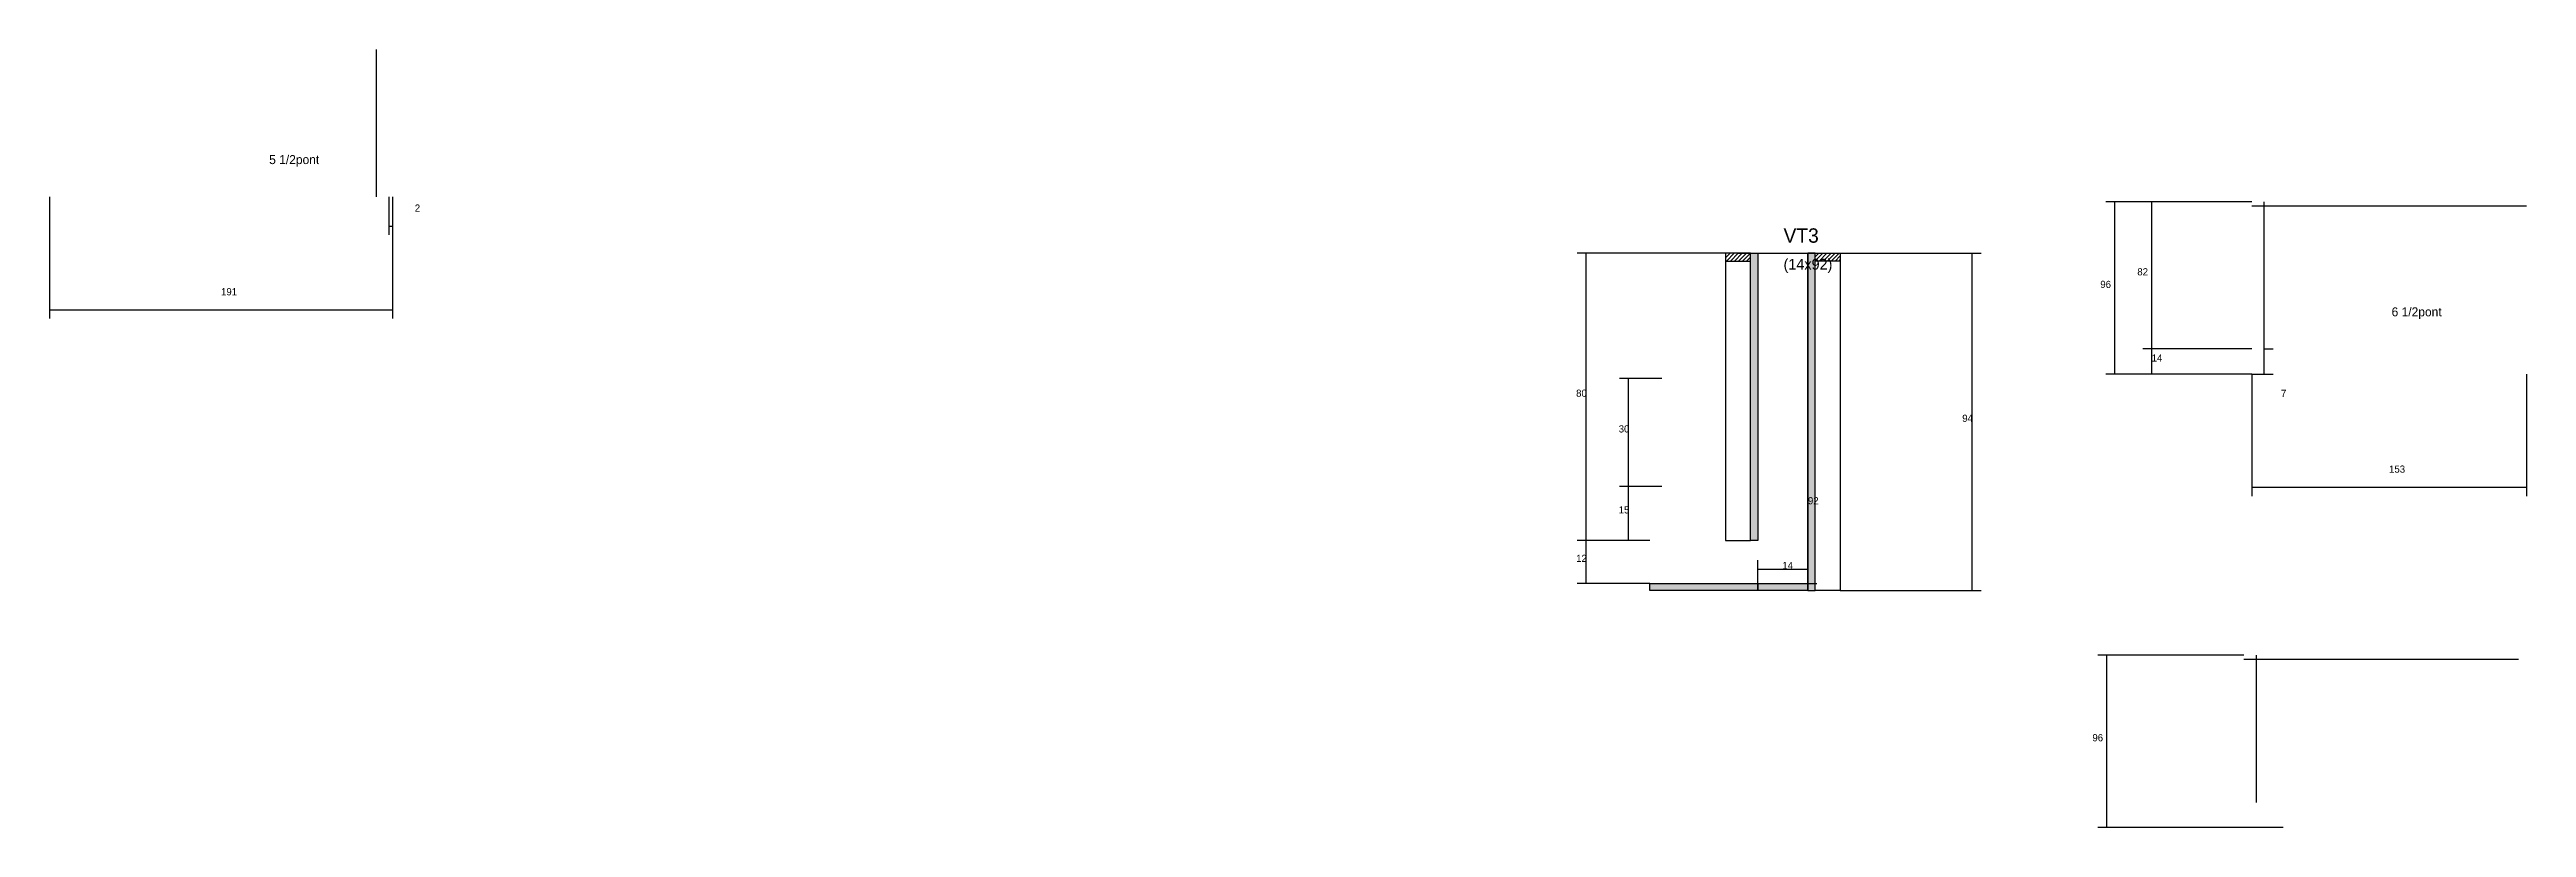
# Model space of a CAD drawing. Header units: metres. Extents: x 4099 to 5478, y -7083 to -6650.
import ezdxf

# ---------------------------------------------------------------- set-up
doc = ezdxf.new("R2010")
doc.units = ezdxf.units.M
for name, color, linetype in [('COTA', 4, 'Continuous'), ('Cota Seção (2x)', 4, 'Continuous'), ('Hachura', 253, 'Continuous'), ('Madeira', 126, 'Continuous'), ('NOMENCLATURA', 7, 'Continuous'), ('Painéis', 200, 'Continuous'), ('SARR_2.2x7', 40, 'Continuous'), ('Texto Seção', 7, 'Continuous')]:
    doc.layers.add(name, color=color, linetype=linetype)

msp = doc.modelspace()

# ---------------------------------------------------------------- hatches: boundary and pattern name
at = {"layer": 'Hachura'}
h = msp.add_hatch(dxfattribs=at)
h.set_pattern_fill('ANSI31', scale=0.5)
h.paths.add_polyline_path([(5045.8, -6767.7), (5045.8, -6763.3), (5045.8, -6763.3), (5031.8, -6763.3), (5031.8, -6763.3), (5031.8, -6767.7), (5031.8, -6767.7), (5045.8, -6767.7)])
h = msp.add_hatch(color=8, dxfattribs=at)
h.dxf.hatch_style = 1
h.paths.add_polyline_path([(5045.8, -6763.3), (5049.8, -6763.3), (5049.8, -6763.3), (5049.8, -6923.3), (5049.8, -6923.3), (5045.8, -6923.3), (5045.8, -6923.3), (5045.8, -6763.3)])
h = msp.add_hatch(color=8, dxfattribs=at)
h.dxf.hatch_style = 1
h.paths.add_polyline_path([(5077.8, -6763.3), (5081.8, -6763.3), (5081.8, -6763.3), (5081.8, -6951.3), (5081.8, -6951.3), (5077.8, -6951.3), (5077.8, -6951.3), (5077.8, -6763.3)])
h = msp.add_hatch(dxfattribs=at)
h.set_pattern_fill('ANSI31', scale=0.5)
h.paths.add_polyline_path([(5081.8, -6767.7), (5081.8, -6763.3), (5081.8, -6763.3), (5095.8, -6763.3), (5095.8, -6763.3), (5095.8, -6767.7), (5095.8, -6767.7), (5081.8, -6767.7)])
h = msp.add_hatch(color=8, dxfattribs=at)
h.dxf.hatch_style = 1
h.paths.add_polyline_path([(4989.8, -6951.3), (4989.8, -6947.3), (4989.8, -6947.3), (5049.8, -6947.3), (5049.8, -6947.3), (5049.8, -6951.3), (5049.8, -6951.3), (4989.8, -6951.3)])
h = msp.add_hatch(color=8, dxfattribs=at)
h.dxf.hatch_style = 1
h.paths.add_polyline_path([(5049.8, -6951.3), (5049.8, -6947.3), (5049.8, -6947.3), (5077.8, -6947.3), (5077.8, -6947.3), (5077.8, -6951.3), (5077.8, -6951.3), (5049.8, -6951.3)])

# ---------------------------------------------------------------- linework, layer by layer
at = {"layer": 'COTA'}
for p, q in [((4098.6, -6731.9), (4098.6, -6799.8)), ((4287.6, -6731.9), (4287.6, -6753.2)), ((4289.6, -6731.9), (4289.6, -6799.8)), ((4289.6, -6731.9), (4289.6, -6753.2)), ((5324.9, -6734.7), (5243.6, -6734.7)), ((5248.6, -6830.7), (5248.6, -6734.7)), ((5324.9, -6734.7), (5264.2, -6734.7)), ((5269.2, -6816.7), (5269.2, -6734.7)), ((4287.6, -6748.2), (4289.6, -6748.2)), ((5031.8, -6763.3), (4949.2, -6763.3)), ((4954.2, -6923.3), (4954.2, -6763.3)), ((5095.8, -6763.3), (5174.2, -6763.3)), ((5169.2, -6951.3), (5169.2, -6763.3)), ((4098.6, -6794.8), (4289.6, -6794.8)), ((5324.9, -6816.7), (5264.2, -6816.7)), ((5324.9, -6816.7), (5264.2, -6816.7)), ((5269.2, -6830.7), (5269.2, -6816.7)), ((5331.9, -6830.7), (5331.9, -6816.7)), ((5331.9, -6816.7), (5336.9, -6816.7)), ((4996.5, -6833.2), (4972.9, -6833.2)), ((4977.9, -6893.3), (4977.9, -6833.2)), ((5324.9, -6830.7), (5243.6, -6830.7)), ((5324.9, -6830.7), (5264.2, -6830.7)), ((5324.9, -6830.7), (5324.9, -6898.6)), ((5324.9, -6830.7), (5336.9, -6830.7)), ((5477.9, -6830.7), (5477.9, -6898.6)), ((4996.5, -6893.3), (4972.9, -6893.3)), ((4996.5, -6893.3), (4972.9, -6893.3)), ((4977.9, -6923.3), (4977.9, -6893.3)), ((5324.9, -6893.6), (5477.9, -6893.6)), ((4989.8, -6923.3), (4949.2, -6923.3)), ((4989.8, -6923.3), (4949.2, -6923.3)), ((4954.2, -6947.3), (4954.2, -6923.3)), ((4989.8, -6923.3), (4972.9, -6923.3)), ((4989.8, -6947.3), (4949.2, -6947.3)), ((5095.8, -6951.3), (5174.2, -6951.3)), ((5320.5, -6987.2), (5239.2, -6987.2)), ((5244.2, -7083.2), (5244.2, -6987.2)), ((5342.5, -7083.2), (5239.2, -7083.2))]:
    msp.add_line(p, q, dxfattribs=at)
at = {"layer": 'Cota Seção (2x)'}
for p, q in [((5038.8, -6763.3), (5082.8, -6763.3)), ((5077.8, -6947.3), (5077.8, -6763.3)), ((5049.8, -6947.3), (5049.8, -6934.3)), ((5077.8, -6947.3), (5077.8, -6934.3)), ((5038.8, -6947.3), (5082.8, -6947.3)), ((5049.8, -6939.3), (5077.8, -6939.3))]:
    msp.add_line(p, q, dxfattribs=at)
at = {"layer": 'Madeira'}
for points in [[(5045.8, -6767.7), (5045.8, -6763.3), (5031.8, -6763.3), (5031.8, -6767.7)], [(5045.8, -6763.3), (5031.8, -6763.3), (5031.8, -6923.3), (5045.8, -6923.3)], [(5081.8, -6767.7), (5081.8, -6763.3), (5095.8, -6763.3), (5095.8, -6767.7)], [(5081.8, -6763.3), (5095.8, -6763.3), (5095.8, -6951.3), (5081.8, -6951.3)]]:
    msp.add_lwpolyline(points, close=True, dxfattribs=at)
at = {"layer": 'Painéis'}
for p, q in [((5077.8, -6951.3), (5077.8, -6763.3)), ((4989.8, -6947.3), (5049.8, -6947.3)), ((4989.8, -6951.3), (4989.8, -6947.3)), ((5049.8, -6947.3), (5077.8, -6947.3)), ((5049.8, -6951.3), (5049.8, -6947.3)), ((5077.8, -6951.3), (5077.8, -6947.3))]:
    msp.add_line(p, q, dxfattribs=at)
for points in [[(5045.8, -6763.3), (5049.8, -6763.3), (5049.8, -6923.3), (5045.8, -6923.3)], [(5081.8, -6763.3), (5077.8, -6763.3), (5077.8, -6951.3), (5081.8, -6951.3)], [(4989.8, -6951.3), (4989.8, -6947.3), (5049.8, -6947.3), (5049.8, -6951.3)], [(5049.8, -6951.3), (5049.8, -6947.3), (5077.8, -6947.3), (5077.8, -6951.3)]]:
    msp.add_lwpolyline(points, close=True, dxfattribs=at)
at = {"layer": 'SARR_2.2x7'}
for p, q in [((4280.6, -6731.9), (4280.6, -6649.9)), ((5324.9, -6736.9), (5477.9, -6736.9)), ((5331.9, -6816.7), (5331.9, -6734.7)), ((5320.5, -6989.4), (5473.5, -6989.4)), ((5327.5, -7069.2), (5327.5, -6987.2))]:
    msp.add_line(p, q, dxfattribs=at)

# ---------------------------------------------------------------- texts
at = {"layer": 'COTA'}
for s, p in [('2', (4302, -6740.2)), ('82', (5261.2, -6775.7)), ('191', (4194.1, -6786.8)), ('96', (5240.6, -6782.7)), ('14', (5269.2, -6823.7)), ('80', (4948.7, -6843.3)), ('7', (5341.2, -6843.4)), ('94', (5163.7, -6857.3)), ('30', (4972.4, -6863.2)), ('153', (5401.4, -6885.6)), ('15', (4972.4, -6908.3)), ('12', (4948.7, -6935.3)), ('96', (5236.2, -7035.2))]:
    msp.add_text(s, height=4, dxfattribs=at).set_placement(p)
at = {"layer": 'Cota Seção (2x)'}
for s, p in [('92', (5077.8, -6903.2)), ('14', (5063.5, -6939.3))]:
    msp.add_text(s, height=4, dxfattribs=at).set_placement(p)
at = {"layer": 'NOMENCLATURA'}
for s, p in [('5 1/2pont', (4220.9, -6713.7)), ('6 1/2pont', (5402.8, -6798.5))]:
    msp.add_text(s, height=5, dxfattribs=at).set_placement(p)
at = {"layer": 'Texto Seção'}
for s, height, p in [('VT3', 8, (5064.2, -6757.5)), ('(14x92)', 6, (5064.2, -6772.5))]:
    msp.add_text(s, height=height, dxfattribs=at).set_placement(p)

doc.saveas('drawing.dxf')
